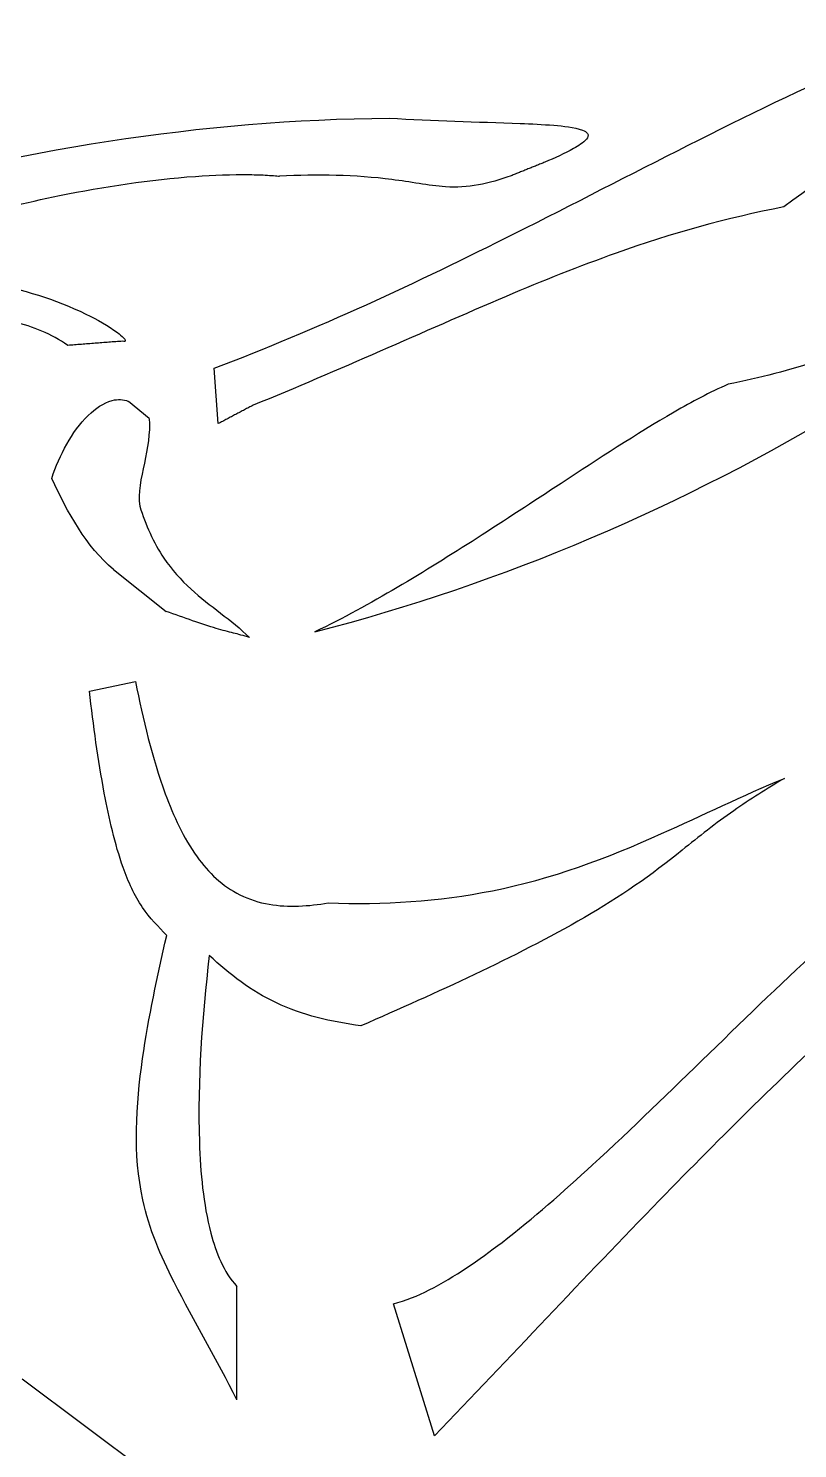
# Model space of a CAD drawing. Header units: millimetres. Extents: x -94 to 94, y -92 to 96.
# Drawn here: x -50.02 to -39.26, y 15.58 to 35.43 of the extents above; entities that cross this region are included whole.
import ezdxf

# ---------------------------------------------------------------- set-up
doc = ezdxf.new("R2010")
doc.units = ezdxf.units.MM
doc.layers.add('Fillet', color=7, linetype='CONTINUOUS')

msp = doc.modelspace()

# ---------------------------------------------------------------- linework, layer by layer
at = {"layer": 'Fillet'}
for p, q in [((-44.9708, 34.172), (-44.9708, 34.172, 4)), ((-44.9708, 34.172), (-44.9708, 34.172, 4)), ((-42.7957, 33.5569), (-42.7957, 33.5569, 4)), ((-42.7957, 33.5569), (-42.7957, 33.5569, 4)), ((-46.5064, 33.361), (-46.5064, 33.361, 4)), ((-46.5064, 33.361), (-46.5064, 33.361, 4)), ((-43.269, 33.367), (-43.269, 33.367, 4)), ((-43.269, 33.367), (-43.269, 33.367, 4)), ((-39.4527, 32.9327), (-39.4527, 32.9327, 4)), ((-39.4527, 32.9327), (-39.4527, 32.9327, 4)), ((-49.4687, 30.9958), (-49.4687, 30.9958, 4)), ((-49.4687, 30.9958), (-49.4687, 30.9958, 4)), ((-48.7016, 31.0551), (-48.7016, 31.0551, 4)), ((-48.7016, 31.0551), (-48.7016, 31.0551, 4)), ((-47.3635, 29.9027), (-47.4197, 30.6774)), ((-47.4197, 30.6774), (-47.4197, 30.6774, 4)), ((-47.3635, 29.9027), (-47.4197, 30.6774)), ((-47.3635, 29.9027, 4), (-47.4197, 30.6774, 4)), ((-47.4197, 30.6774), (-47.4197, 30.6774, 4)), ((-47.3635, 29.9027, 4), (-47.4197, 30.6774, 4)), ((-40.2338, 30.4536), (-40.2338, 30.4536, 4)), ((-40.2338, 30.4536), (-40.2338, 30.4536, 4)), ((-48.329, 29.9768), (-48.6162, 30.2141)), ((-48.329, 29.9768), (-48.6162, 30.2141)), ((-48.329, 29.9768, 4), (-48.6162, 30.2141, 4)), ((-48.6162, 30.2141), (-48.6162, 30.2141, 4)), ((-48.6162, 30.2141), (-48.6162, 30.2141, 4)), ((-48.329, 29.9768, 4), (-48.6162, 30.2141, 4)), ((-48.329, 29.9768), (-48.329, 29.9768, 4)), ((-48.329, 29.9768), (-48.329, 29.9768, 4)), ((-46.8751, 30.1609), (-46.8751, 30.1609, 4)), ((-46.8751, 30.1609), (-46.8751, 30.1609, 4)), ((-46.8738, 30.1596), (-46.8738, 30.1596, 4)), ((-46.8738, 30.1596), (-46.8738, 30.1596, 4)), ((-47.3635, 29.9027), (-47.3635, 29.9027, 4)), ((-47.3635, 29.9027), (-47.3635, 29.9027, 4)), ((-49.6907, 29.1382), (-49.6907, 29.1382, 4)), ((-49.6907, 29.1382), (-49.6907, 29.1382, 4)), ((-48.4587, 28.7491), (-48.4587, 28.7491, 4)), ((-48.4587, 28.7491), (-48.4587, 28.7491, 4)), ((-48.8261, 27.8628), (-48.0913, 27.2794)), ((-48.8261, 27.8628), (-48.0913, 27.2794)), ((-48.8261, 27.8628), (-48.8261, 27.8628, 4)), ((-48.8261, 27.8628, 4), (-48.0913, 27.2794, 4)), ((-48.8261, 27.8628), (-48.8261, 27.8628, 4)), ((-48.8261, 27.8628, 4), (-48.0913, 27.2794, 4)), ((-48.0913, 27.2794), (-48.0913, 27.2794, 4)), ((-48.0913, 27.2794), (-48.0913, 27.2794, 4)), ((-46.9242, 26.912), (-46.9242, 26.912, 4)), ((-46.9242, 26.912), (-46.9242, 26.912, 4)), ((-46.0118, 26.9924), (-46.0118, 26.9924, 4)), ((-46.0118, 26.9924), (-46.0118, 26.9924, 4)), ((-49.1635, 26.1653), (-48.5209, 26.2986)), ((-49.1635, 26.1653), (-48.5209, 26.2986)), ((-49.1635, 26.1653, 4), (-48.5209, 26.2986, 4)), ((-49.1635, 26.1653, 4), (-48.5209, 26.2986, 4)), ((-48.5209, 26.2986), (-48.5209, 26.2986, 4)), ((-48.5209, 26.2986), (-48.5209, 26.2986, 4)), ((-49.1635, 26.1653), (-49.1635, 26.1653, 4)), ((-49.1635, 26.1653), (-49.1635, 26.1653, 4)), ((-39.4458, 24.9452), (-39.4458, 24.9452, 4)), ((-39.4458, 24.9452), (-39.4458, 24.9452, 4)), ((-45.8265, 23.2057), (-45.8265, 23.2057, 4)), ((-45.8265, 23.2057), (-45.8265, 23.2057, 4)), ((-48.084, 22.7485), (-48.084, 22.7485, 4)), ((-48.084, 22.7485), (-48.084, 22.7485, 4)), ((-47.4905, 22.4704), (-47.4905, 22.4704, 4)), ((-47.4905, 22.4704), (-47.4905, 22.4704, 4)), ((-45.3679, 21.487), (-45.3679, 21.487, 4)), ((-45.3679, 21.487), (-45.3679, 21.487, 4)), ((-47.1014, 16.2586), (-47.1014, 17.8451)), ((-47.1014, 16.2586), (-47.1014, 17.8451)), ((-47.1014, 16.2586, 4), (-47.1014, 17.8451, 4)), ((-47.1014, 17.8451), (-47.1014, 17.8451, 4)), ((-47.1014, 17.8451), (-47.1014, 17.8451, 4)), ((-47.1014, 16.2586, 4), (-47.1014, 17.8451, 4)), ((-44.3414, 15.7579), (-44.9148, 17.5999)), ((-44.9148, 17.5999), (-44.9148, 17.5999, 4)), ((-44.3414, 15.7579), (-44.9148, 17.5999)), ((-44.3414, 15.7579, 4), (-44.9148, 17.5999, 4)), ((-44.9148, 17.5999), (-44.9148, 17.5999, 4)), ((-44.3414, 15.7579, 4), (-44.9148, 17.5999, 4)), ((-50.1028, 16.5508), (-48.363, 15.2472)), ((-50.1028, 16.5508), (-48.363, 15.2472)), ((-50.1028, 16.5508, 4), (-48.363, 15.2472, 4)), ((-50.1028, 16.5508, 4), (-48.363, 15.2472, 4)), ((-47.1014, 16.2586), (-47.1014, 16.2586, 4)), ((-47.1014, 16.2586), (-47.1014, 16.2586, 4)), ((-44.3414, 15.7579), (-44.3414, 15.7579, 4)), ((-44.3414, 15.7579), (-44.3414, 15.7579, 4))]:
    msp.add_line(p, q, dxfattribs=at)
for points, knots in [([(-30.1866, 36.9518), (-31.9453, 36.8231), (-33.6655, 36.3248), (-35.2489, 35.5594), (-36.7434, 34.8434), (-38.121, 33.9117), (-39.4527, 32.9327)], [0, 0, 0, 0, 0.515277, 0.515277, 0.515277, 1, 1, 1, 1]), ([(-30.1866, 36.9518), (-31.9453, 36.8231), (-33.6655, 36.3248), (-35.2489, 35.5594), (-36.7434, 34.8434), (-38.121, 33.9117), (-39.4527, 32.9327)], [0, 0, 0, 0, 0.515277, 0.515277, 0.515277, 1, 1, 1, 1]), ([(-30.1866, 36.9518, 4), (-31.9453, 36.8231, 4), (-33.6655, 36.3248, 4), (-35.2489, 35.5594, 4), (-36.7434, 34.8434, 4), (-38.121, 33.9117, 4), (-39.4527, 32.9327, 4)], [0, 0, 0, 0, 0.515277, 0.515277, 0.515277, 1, 1, 1, 1]), ([(-30.1866, 36.9518, 4), (-31.9453, 36.8231, 4), (-33.6655, 36.3248, 4), (-35.2489, 35.5594, 4), (-36.7434, 34.8434, 4), (-38.121, 33.9117, 4), (-39.4527, 32.9327, 4)], [0, 0, 0, 0, 0.515277, 0.515277, 0.515277, 1, 1, 1, 1]), ([(-47.4197, 30.6774), (-45.9805, 31.2213), (-44.5859, 31.8733), (-43.2133, 32.5634), (-41.5954, 33.3754), (-39.9987, 34.231), (-38.3419, 34.9638)], [0, 0, 0, 0, 0.459101, 0.459101, 0.459101, 1, 1, 1, 1]), ([(-47.4197, 30.6774), (-45.9805, 31.2213), (-44.5859, 31.8733), (-43.2133, 32.5634), (-41.5954, 33.3754), (-39.9987, 34.231), (-38.3419, 34.9638)], [0, 0, 0, 0, 0.459101, 0.459101, 0.459101, 1, 1, 1, 1]), ([(-47.4197, 30.6774, 4), (-45.9805, 31.2213, 4), (-44.5859, 31.8733, 4), (-43.2133, 32.5634, 4), (-41.5954, 33.3754, 4), (-39.9987, 34.231, 4), (-38.3419, 34.9638, 4)], [0, 0, 0, 0, 0.459101, 0.459101, 0.459101, 1, 1, 1, 1]), ([(-47.4197, 30.6774, 4), (-45.9805, 31.2213, 4), (-44.5859, 31.8733, 4), (-43.2133, 32.5634, 4), (-41.5954, 33.3754, 4), (-39.9987, 34.231, 4), (-38.3419, 34.9638, 4)], [0, 0, 0, 0, 0.459101, 0.459101, 0.459101, 1, 1, 1, 1]), ([(-44.9708, 34.172), (-44.3592, 34.135), (-43.7464, 34.1216), (-43.1412, 34.0992), (-42.9832, 34.0935), (-42.8268, 34.0848), (-42.672, 34.073), (-42.5329, 34.0601), (-42.3893, 34.0485), (-42.2709, 34.0061), (-42.2385, 33.9947), (-42.2145, 33.9782), (-42.1991, 33.9564), (-42.1844, 33.9327), (-42.1947, 33.9029), (-42.216, 33.8778), (-42.2593, 33.827), (-42.3272, 33.7862), (-42.3938, 33.7479), (-42.5223, 33.6785), (-42.6562, 33.6148), (-42.7957, 33.5569)], [0, 0, 0, 0, 0.497953, 0.497953, 0.497953, 0.627822, 0.627822, 0.627822, 0.746057, 0.746057, 0.746057, 0.777469, 0.777469, 0.777469, 0.810716, 0.810716, 0.810716, 0.876807, 0.876807, 0.876807, 1, 1, 1, 1]), ([(-44.9708, 34.172), (-44.3592, 34.135), (-43.7464, 34.1216), (-43.1412, 34.0992), (-42.9832, 34.0935), (-42.8268, 34.0848), (-42.672, 34.073), (-42.5329, 34.0601), (-42.3893, 34.0485), (-42.2709, 34.0061), (-42.2385, 33.9947), (-42.2145, 33.9782), (-42.1991, 33.9564), (-42.1844, 33.9327), (-42.1947, 33.9029), (-42.216, 33.8778), (-42.2593, 33.827), (-42.3272, 33.7862), (-42.3938, 33.7479), (-42.5223, 33.6785), (-42.6562, 33.6148), (-42.7957, 33.5569)], [0, 0, 0, 0, 0.497953, 0.497953, 0.497953, 0.627822, 0.627822, 0.627822, 0.746057, 0.746057, 0.746057, 0.777469, 0.777469, 0.777469, 0.810716, 0.810716, 0.810716, 0.876807, 0.876807, 0.876807, 1, 1, 1, 1]), ([(-44.9708, 34.172, 4), (-44.3592, 34.135, 4), (-43.7464, 34.1216, 4), (-43.1412, 34.0992, 4), (-42.9832, 34.0935, 4), (-42.8268, 34.0848, 4), (-42.672, 34.073, 4), (-42.5329, 34.0601, 4), (-42.3893, 34.0485, 4), (-42.2709, 34.0061, 4), (-42.2385, 33.9947, 4), (-42.2145, 33.9782, 4), (-42.1991, 33.9564, 4), (-42.1844, 33.9327, 4), (-42.1947, 33.9029, 4), (-42.216, 33.8778, 4), (-42.2593, 33.827, 4), (-42.3272, 33.7862, 4), (-42.3938, 33.7479, 4), (-42.5223, 33.6785, 4), (-42.6562, 33.6148, 4), (-42.7957, 33.5569, 4)], [0, 0, 0, 0, 0.497953, 0.497953, 0.497953, 0.627822, 0.627822, 0.627822, 0.746057, 0.746057, 0.746057, 0.777469, 0.777469, 0.777469, 0.810716, 0.810716, 0.810716, 0.876807, 0.876807, 0.876807, 1, 1, 1, 1]), ([(-44.9708, 34.172, 4), (-44.3592, 34.135, 4), (-43.7464, 34.1216, 4), (-43.1412, 34.0992, 4), (-42.9832, 34.0935, 4), (-42.8268, 34.0848, 4), (-42.672, 34.073, 4), (-42.5329, 34.0601, 4), (-42.3893, 34.0485, 4), (-42.2709, 34.0061, 4), (-42.2385, 33.9947, 4), (-42.2145, 33.9782, 4), (-42.1991, 33.9564, 4), (-42.1844, 33.9327, 4), (-42.1947, 33.9029, 4), (-42.216, 33.8778, 4), (-42.2593, 33.827, 4), (-42.3272, 33.7862, 4), (-42.3938, 33.7479, 4), (-42.5223, 33.6785, 4), (-42.6562, 33.6148, 4), (-42.7957, 33.5569, 4)], [0, 0, 0, 0, 0.497953, 0.497953, 0.497953, 0.627822, 0.627822, 0.627822, 0.746057, 0.746057, 0.746057, 0.777469, 0.777469, 0.777469, 0.810716, 0.810716, 0.810716, 0.876807, 0.876807, 0.876807, 1, 1, 1, 1]), ([(-46.0118, 26.9924), (-43.3757, 27.6727), (-40.8473, 28.7543), (-38.521, 30.1656), (-36.8701, 31.1644), (-35.3184, 32.323), (-33.8657, 33.5921)], [0, 0, 0, 0, 0.585144, 0.585144, 0.585144, 1, 1, 1, 1]), ([(-46.0118, 26.9924), (-43.3757, 27.6727), (-40.8473, 28.7543), (-38.521, 30.1656), (-36.8701, 31.1644), (-35.3184, 32.323), (-33.8657, 33.5921)], [0, 0, 0, 0, 0.585144, 0.585144, 0.585144, 1, 1, 1, 1]), ([(-46.0118, 26.9924, 4), (-43.3757, 27.6727, 4), (-40.8473, 28.7543, 4), (-38.521, 30.1656, 4), (-36.8701, 31.1644, 4), (-35.3184, 32.323, 4), (-33.8657, 33.5921, 4)], [0, 0, 0, 0, 0.585144, 0.585144, 0.585144, 1, 1, 1, 1]), ([(-46.0118, 26.9924, 4), (-43.3757, 27.6727, 4), (-40.8473, 28.7543, 4), (-38.521, 30.1656, 4), (-36.8701, 31.1644, 4), (-35.3184, 32.323, 4), (-33.8657, 33.5921, 4)], [0, 0, 0, 0, 0.585144, 0.585144, 0.585144, 1, 1, 1, 1]), ([(-33.8657, 33.5921), (-35.1125, 32.7721), (-36.343, 31.9123), (-37.7021, 31.2843), (-38.5088, 30.9096), (-39.3582, 30.6219), (-40.2338, 30.4536)], [0, 0, 0, 0, 0.626783, 0.626783, 0.626783, 1, 1, 1, 1]), ([(-33.8657, 33.5921), (-35.1125, 32.7721), (-36.343, 31.9123), (-37.7021, 31.2843), (-38.5088, 30.9096), (-39.3582, 30.6219), (-40.2338, 30.4536)], [0, 0, 0, 0, 0.626783, 0.626783, 0.626783, 1, 1, 1, 1]), ([(-33.8657, 33.5921, 4), (-35.1125, 32.7721, 4), (-36.343, 31.9123, 4), (-37.7021, 31.2843, 4), (-38.5088, 30.9096, 4), (-39.3582, 30.6219, 4), (-40.2338, 30.4536, 4)], [0, 0, 0, 0, 0.626783, 0.626783, 0.626783, 1, 1, 1, 1]), ([(-33.8657, 33.5921, 4), (-35.1125, 32.7721, 4), (-36.343, 31.9123, 4), (-37.7021, 31.2843, 4), (-38.5088, 30.9096, 4), (-39.3582, 30.6219, 4), (-40.2338, 30.4536, 4)], [0, 0, 0, 0, 0.626783, 0.626783, 0.626783, 1, 1, 1, 1]), ([(-52.3546, 32.3231), (-51.4465, 32.6343), (-50.5218, 32.8978), (-49.584, 33.0894), (-48.9541, 33.2175), (-48.3174, 33.314), (-47.6823, 33.3592), (-47.4276, 33.3777), (-47.1759, 33.3858), (-46.9272, 33.3834), (-46.8408, 33.3823), (-46.7569, 33.3795), (-46.6755, 33.3749), (-46.6359, 33.3727), (-46.599, 33.37), (-46.5648, 33.367), (-46.5333, 33.3643), (-46.5033, 33.3606), (-46.5064, 33.361)], [0, 0, 0, 0, 0.470905, 0.470905, 0.470905, 0.787393, 0.787393, 0.787393, 0.914037, 0.914037, 0.914037, 0.958086, 0.958086, 0.958086, 0.979451, 0.979451, 0.979451, 1, 1, 1, 1]), ([(-52.3546, 32.3231), (-51.4465, 32.6343), (-50.5218, 32.8978), (-49.584, 33.0894), (-48.9541, 33.2175), (-48.3174, 33.314), (-47.6823, 33.3592), (-47.4276, 33.3777), (-47.1759, 33.3858), (-46.9272, 33.3834), (-46.8408, 33.3823), (-46.7569, 33.3795), (-46.6755, 33.3749), (-46.6359, 33.3727), (-46.599, 33.37), (-46.5648, 33.367), (-46.5333, 33.3643), (-46.5033, 33.3606), (-46.5064, 33.361)], [0, 0, 0, 0, 0.470905, 0.470905, 0.470905, 0.787393, 0.787393, 0.787393, 0.914037, 0.914037, 0.914037, 0.958086, 0.958086, 0.958086, 0.979451, 0.979451, 0.979451, 1, 1, 1, 1]), ([(-52.3546, 32.3231, 4), (-51.4465, 32.6343, 4), (-50.5218, 32.8978, 4), (-49.584, 33.0894, 4), (-48.9541, 33.2175, 4), (-48.3174, 33.314, 4), (-47.6823, 33.3592, 4), (-47.4276, 33.3777, 4), (-47.1759, 33.3858, 4), (-46.9272, 33.3834, 4), (-46.8408, 33.3823, 4), (-46.7569, 33.3795, 4), (-46.6755, 33.3749, 4), (-46.6359, 33.3727, 4), (-46.599, 33.37, 4), (-46.5648, 33.367, 4), (-46.5333, 33.3643, 4), (-46.5033, 33.3606, 4), (-46.5064, 33.361, 4)], [0, 0, 0, 0, 0.470905, 0.470905, 0.470905, 0.787393, 0.787393, 0.787393, 0.914037, 0.914037, 0.914037, 0.958086, 0.958086, 0.958086, 0.979451, 0.979451, 0.979451, 1, 1, 1, 1]), ([(-52.3546, 32.3231, 4), (-51.4465, 32.6343, 4), (-50.5218, 32.8978, 4), (-49.584, 33.0894, 4), (-48.9541, 33.2175, 4), (-48.3174, 33.314, 4), (-47.6823, 33.3592, 4), (-47.4276, 33.3777, 4), (-47.1759, 33.3858, 4), (-46.9272, 33.3834, 4), (-46.8408, 33.3823, 4), (-46.7569, 33.3795, 4), (-46.6755, 33.3749, 4), (-46.6359, 33.3727, 4), (-46.599, 33.37, 4), (-46.5648, 33.367, 4), (-46.5333, 33.3643, 4), (-46.5033, 33.3606, 4), (-46.5064, 33.361, 4)], [0, 0, 0, 0, 0.470905, 0.470905, 0.470905, 0.787393, 0.787393, 0.787393, 0.914037, 0.914037, 0.914037, 0.958086, 0.958086, 0.958086, 0.979451, 0.979451, 0.979451, 1, 1, 1, 1]), ([(-43.269, 33.367), (-43.5714, 33.2573), (-43.881, 33.1887), (-44.184, 33.2132), (-44.4307, 33.2307), (-44.6781, 33.2829), (-44.9359, 33.3141), (-45.4449, 33.3806), (-45.9769, 33.3868), (-46.5064, 33.361)], [0, 0, 0, 0, 0.291978, 0.291978, 0.291978, 0.529923, 0.529923, 0.529923, 1, 1, 1, 1]), ([(-43.269, 33.367), (-43.5714, 33.2573), (-43.881, 33.1887), (-44.184, 33.2132), (-44.4307, 33.2307), (-44.6781, 33.2829), (-44.9359, 33.3141), (-45.4449, 33.3806), (-45.9769, 33.3868), (-46.5064, 33.361)], [0, 0, 0, 0, 0.291978, 0.291978, 0.291978, 0.529923, 0.529923, 0.529923, 1, 1, 1, 1]), ([(-43.269, 33.367, 4), (-43.5714, 33.2573, 4), (-43.881, 33.1887, 4), (-44.184, 33.2132, 4), (-44.4307, 33.2307, 4), (-44.6781, 33.2829, 4), (-44.9359, 33.3141, 4), (-45.4449, 33.3806, 4), (-45.9769, 33.3868, 4), (-46.5064, 33.361, 4)], [0, 0, 0, 0, 0.291978, 0.291978, 0.291978, 0.529923, 0.529923, 0.529923, 1, 1, 1, 1]), ([(-43.269, 33.367, 4), (-43.5714, 33.2573, 4), (-43.881, 33.1887, 4), (-44.184, 33.2132, 4), (-44.4307, 33.2307, 4), (-44.6781, 33.2829, 4), (-44.9359, 33.3141, 4), (-45.4449, 33.3806, 4), (-45.9769, 33.3868, 4), (-46.5064, 33.361, 4)], [0, 0, 0, 0, 0.291978, 0.291978, 0.291978, 0.529923, 0.529923, 0.529923, 1, 1, 1, 1]), ([(-39.4527, 32.9327), (-40.2514, 32.7767), (-41.0332, 32.5616), (-41.7981, 32.2872), (-42.3169, 32.1006), (-42.8301, 31.8985), (-43.3375, 31.681), (-44.5154, 31.1788), (-45.6836, 30.6463), (-46.8738, 30.1596)], [0, 0, 0, 0, 0.307053, 0.307053, 0.307053, 0.515767, 0.515767, 0.515767, 1, 1, 1, 1]), ([(-39.4527, 32.9327), (-40.2514, 32.7767), (-41.0332, 32.5616), (-41.7981, 32.2872), (-42.3169, 32.1006), (-42.8301, 31.8985), (-43.3375, 31.681), (-44.5154, 31.1788), (-45.6836, 30.6463), (-46.8738, 30.1596)], [0, 0, 0, 0, 0.307053, 0.307053, 0.307053, 0.515767, 0.515767, 0.515767, 1, 1, 1, 1]), ([(-39.4527, 32.9327, 4), (-40.2514, 32.7767, 4), (-41.0332, 32.5616, 4), (-41.7981, 32.2872, 4), (-42.3169, 32.1006, 4), (-42.8301, 31.8985, 4), (-43.3375, 31.681, 4), (-44.5154, 31.1788, 4), (-45.6836, 30.6463, 4), (-46.8738, 30.1596, 4)], [0, 0, 0, 0, 0.307053, 0.307053, 0.307053, 0.515767, 0.515767, 0.515767, 1, 1, 1, 1]), ([(-39.4527, 32.9327, 4), (-40.2514, 32.7767, 4), (-41.0332, 32.5616, 4), (-41.7981, 32.2872, 4), (-42.3169, 32.1006, 4), (-42.8301, 31.8985, 4), (-43.3375, 31.681, 4), (-44.5154, 31.1788, 4), (-45.6836, 30.6463, 4), (-46.8738, 30.1596, 4)], [0, 0, 0, 0, 0.307053, 0.307053, 0.307053, 0.515767, 0.515767, 0.515767, 1, 1, 1, 1]), ([(-52.6298, 31.9217), (-51.9473, 32.0094), (-51.2518, 31.997), (-50.5788, 31.8719), (-50.1053, 31.7834), (-49.6403, 31.6409), (-49.2143, 31.4352), (-49.0573, 31.3585), (-48.9026, 31.2728), (-48.7724, 31.1755), (-48.7412, 31.1523), (-48.714, 31.1289), (-48.6908, 31.1053), (-48.6746, 31.0889), (-48.6653, 31.0749), (-48.6631, 31.0631), (-48.6643, 31.0512), (-48.6771, 31.0486), (-48.7016, 31.0551)], [0, 0, 0, 0, 0.472107, 0.472107, 0.472107, 0.805014, 0.805014, 0.805014, 0.928814, 0.928814, 0.928814, 0.958188, 0.958188, 0.958188, 0.977885, 0.977885, 0.977885, 1, 1, 1, 1]), ([(-52.6298, 31.9217), (-51.9473, 32.0094), (-51.2518, 31.997), (-50.5788, 31.8719), (-50.1053, 31.7834), (-49.6403, 31.6409), (-49.2143, 31.4352), (-49.0573, 31.3585), (-48.9026, 31.2728), (-48.7724, 31.1755), (-48.7412, 31.1523), (-48.714, 31.1289), (-48.6908, 31.1053), (-48.6746, 31.0889), (-48.6653, 31.0749), (-48.6631, 31.0631), (-48.6643, 31.0512), (-48.6771, 31.0486), (-48.7016, 31.0551)], [0, 0, 0, 0, 0.472107, 0.472107, 0.472107, 0.805014, 0.805014, 0.805014, 0.928814, 0.928814, 0.928814, 0.958188, 0.958188, 0.958188, 0.977885, 0.977885, 0.977885, 1, 1, 1, 1]), ([(-52.6298, 31.9217, 4), (-51.9473, 32.0094, 4), (-51.2518, 31.997, 4), (-50.5788, 31.8719, 4), (-50.1053, 31.7834, 4), (-49.6403, 31.6409, 4), (-49.2143, 31.4352, 4), (-49.0573, 31.3585, 4), (-48.9026, 31.2728, 4), (-48.7724, 31.1755, 4), (-48.7412, 31.1523, 4), (-48.714, 31.1289, 4), (-48.6908, 31.1053, 4), (-48.6746, 31.0889, 4), (-48.6653, 31.0749, 4), (-48.6631, 31.0631, 4), (-48.6643, 31.0512, 4), (-48.6771, 31.0486, 4), (-48.7016, 31.0551, 4)], [0, 0, 0, 0, 0.472107, 0.472107, 0.472107, 0.805014, 0.805014, 0.805014, 0.928814, 0.928814, 0.928814, 0.958188, 0.958188, 0.958188, 0.977885, 0.977885, 0.977885, 1, 1, 1, 1]), ([(-52.6298, 31.9217, 4), (-51.9473, 32.0094, 4), (-51.2518, 31.997, 4), (-50.5788, 31.8719, 4), (-50.1053, 31.7834, 4), (-49.6403, 31.6409, 4), (-49.2143, 31.4352, 4), (-49.0573, 31.3585, 4), (-48.9026, 31.2728, 4), (-48.7724, 31.1755, 4), (-48.7412, 31.1523, 4), (-48.714, 31.1289, 4), (-48.6908, 31.1053, 4), (-48.6746, 31.0889, 4), (-48.6653, 31.0749, 4), (-48.6631, 31.0631, 4), (-48.6643, 31.0512, 4), (-48.6771, 31.0486, 4), (-48.7016, 31.0551, 4)], [0, 0, 0, 0, 0.472107, 0.472107, 0.472107, 0.805014, 0.805014, 0.805014, 0.928814, 0.928814, 0.928814, 0.958188, 0.958188, 0.958188, 0.977885, 0.977885, 0.977885, 1, 1, 1, 1]), ([(-49.4687, 30.9958), (-49.6919, 31.1573), (-49.954, 31.2588), (-50.2217, 31.3253), (-50.7391, 31.4506), (-51.2792, 31.4599), (-51.8118, 31.4346), (-52.6319, 31.3908), (-53.446, 31.2549), (-54.2522, 31.0921), (-55.0355, 30.9324), (-55.8126, 30.7417), (-56.5866, 30.541)], [0, 0, 0, 0, 0.114539, 0.114539, 0.114539, 0.334554, 0.334554, 0.334554, 0.672149, 0.672149, 0.672149, 1, 1, 1, 1]), ([(-49.4687, 30.9958), (-49.6919, 31.1573), (-49.954, 31.2588), (-50.2217, 31.3253), (-50.7391, 31.4506), (-51.2792, 31.4599), (-51.8118, 31.4346), (-52.6319, 31.3908), (-53.446, 31.2549), (-54.2522, 31.0921), (-55.0355, 30.9324), (-55.8126, 30.7417), (-56.5866, 30.541)], [0, 0, 0, 0, 0.114539, 0.114539, 0.114539, 0.334554, 0.334554, 0.334554, 0.672149, 0.672149, 0.672149, 1, 1, 1, 1]), ([(-49.4687, 30.9958, 4), (-49.6919, 31.1573, 4), (-49.954, 31.2588, 4), (-50.2217, 31.3253, 4), (-50.7391, 31.4506, 4), (-51.2792, 31.4599, 4), (-51.8118, 31.4346, 4), (-52.6319, 31.3908, 4), (-53.446, 31.2549, 4), (-54.2522, 31.0921, 4), (-55.0355, 30.9324, 4), (-55.8126, 30.7417, 4), (-56.5866, 30.541, 4)], [0, 0, 0, 0, 0.114539, 0.114539, 0.114539, 0.334554, 0.334554, 0.334554, 0.672149, 0.672149, 0.672149, 1, 1, 1, 1]), ([(-49.4687, 30.9958, 4), (-49.6919, 31.1573, 4), (-49.954, 31.2588, 4), (-50.2217, 31.3253, 4), (-50.7391, 31.4506, 4), (-51.2792, 31.4599, 4), (-51.8118, 31.4346, 4), (-52.6319, 31.3908, 4), (-53.446, 31.2549, 4), (-54.2522, 31.0921, 4), (-55.0355, 30.9324, 4), (-55.8126, 30.7417, 4), (-56.5866, 30.541, 4)], [0, 0, 0, 0, 0.114539, 0.114539, 0.114539, 0.334554, 0.334554, 0.334554, 0.672149, 0.672149, 0.672149, 1, 1, 1, 1]), ([(-40.2338, 30.4536), (-40.4914, 30.3382), (-40.7429, 30.2082), (-40.9885, 30.0636), (-41.5256, 29.7523), (-42.0469, 29.4097), (-42.5689, 29.0685), (-42.9595, 28.811), (-43.3516, 28.5555), (-43.7452, 28.302), (-44.4811, 27.8321), (-45.2268, 27.3728), (-46.0118, 26.9924)], [0, 0, 0, 0, 0.127052, 0.127052, 0.127052, 0.404245, 0.404245, 0.404245, 0.612087, 0.612087, 0.612087, 1, 1, 1, 1]), ([(-40.2338, 30.4536), (-40.4914, 30.3382), (-40.7429, 30.2082), (-40.9885, 30.0636), (-41.5256, 29.7523), (-42.0469, 29.4097), (-42.5689, 29.0685), (-42.9595, 28.811), (-43.3516, 28.5555), (-43.7452, 28.302), (-44.4811, 27.8321), (-45.2268, 27.3728), (-46.0118, 26.9924)], [0, 0, 0, 0, 0.127052, 0.127052, 0.127052, 0.404245, 0.404245, 0.404245, 0.612087, 0.612087, 0.612087, 1, 1, 1, 1]), ([(-40.2338, 30.4536, 4), (-40.4914, 30.3382, 4), (-40.7429, 30.2082, 4), (-40.9885, 30.0636, 4), (-41.5256, 29.7523, 4), (-42.0469, 29.4097, 4), (-42.5689, 29.0685, 4), (-42.9595, 28.811, 4), (-43.3516, 28.5555, 4), (-43.7452, 28.302, 4), (-44.4811, 27.8321, 4), (-45.2268, 27.3728, 4), (-46.0118, 26.9924, 4)], [0, 0, 0, 0, 0.127052, 0.127052, 0.127052, 0.404245, 0.404245, 0.404245, 0.612087, 0.612087, 0.612087, 1, 1, 1, 1]), ([(-40.2338, 30.4536, 4), (-40.4914, 30.3382, 4), (-40.7429, 30.2082, 4), (-40.9885, 30.0636, 4), (-41.5256, 29.7523, 4), (-42.0469, 29.4097, 4), (-42.5689, 29.0685, 4), (-42.9595, 28.811, 4), (-43.3516, 28.5555, 4), (-43.7452, 28.302, 4), (-44.4811, 27.8321, 4), (-45.2268, 27.3728, 4), (-46.0118, 26.9924, 4)], [0, 0, 0, 0, 0.127052, 0.127052, 0.127052, 0.404245, 0.404245, 0.404245, 0.612087, 0.612087, 0.612087, 1, 1, 1, 1]), ([(-49.6907, 29.1382), (-49.5817, 29.4696), (-49.4142, 29.7866), (-49.1803, 30.0182), (-49.0811, 30.1146), (-48.9677, 30.1947), (-48.8457, 30.2266), (-48.7665, 30.2479), (-48.69, 30.2438), (-48.6162, 30.2141)], [0, 0, 0, 0, 0.589828, 0.589828, 0.589828, 0.840373, 0.840373, 0.840373, 1, 1, 1, 1]), ([(-49.6907, 29.1382), (-49.5817, 29.4696), (-49.4142, 29.7866), (-49.1803, 30.0182), (-49.0811, 30.1146), (-48.9677, 30.1947), (-48.8457, 30.2266), (-48.7665, 30.2479), (-48.69, 30.2438), (-48.6162, 30.2141)], [0, 0, 0, 0, 0.589828, 0.589828, 0.589828, 0.840373, 0.840373, 0.840373, 1, 1, 1, 1]), ([(-49.6907, 29.1382, 4), (-49.5817, 29.4696, 4), (-49.4142, 29.7866, 4), (-49.1803, 30.0182, 4), (-49.0811, 30.1146, 4), (-48.9677, 30.1947, 4), (-48.8457, 30.2266, 4), (-48.7665, 30.2479, 4), (-48.69, 30.2438, 4), (-48.6162, 30.2141, 4)], [0, 0, 0, 0, 0.589828, 0.589828, 0.589828, 0.840373, 0.840373, 0.840373, 1, 1, 1, 1]), ([(-49.6907, 29.1382, 4), (-49.5817, 29.4696, 4), (-49.4142, 29.7866, 4), (-49.1803, 30.0182, 4), (-49.0811, 30.1146, 4), (-48.9677, 30.1947, 4), (-48.8457, 30.2266, 4), (-48.7665, 30.2479, 4), (-48.69, 30.2438, 4), (-48.6162, 30.2141, 4)], [0, 0, 0, 0, 0.589828, 0.589828, 0.589828, 0.840373, 0.840373, 0.840373, 1, 1, 1, 1]), ([(-48.329, 29.9768), (-48.3126, 29.7676), (-48.3542, 29.556), (-48.3968, 29.3517), (-48.4388, 29.1425), (-48.4949, 28.9317), (-48.4587, 28.7491)], [0, 0, 0, 0, 0.492597, 0.492597, 0.492597, 1, 1, 1, 1]), ([(-48.329, 29.9768), (-48.3126, 29.7676), (-48.3542, 29.556), (-48.3968, 29.3517), (-48.4388, 29.1425), (-48.4949, 28.9317), (-48.4587, 28.7491)], [0, 0, 0, 0, 0.492597, 0.492597, 0.492597, 1, 1, 1, 1]), ([(-48.329, 29.9768, 4), (-48.3126, 29.7676, 4), (-48.3542, 29.556, 4), (-48.3968, 29.3517, 4), (-48.4388, 29.1425, 4), (-48.4949, 28.9317, 4), (-48.4587, 28.7491, 4)], [0, 0, 0, 0, 0.492597, 0.492597, 0.492597, 1, 1, 1, 1]), ([(-48.329, 29.9768, 4), (-48.3126, 29.7676, 4), (-48.3542, 29.556, 4), (-48.3968, 29.3517, 4), (-48.4388, 29.1425, 4), (-48.4949, 28.9317, 4), (-48.4587, 28.7491, 4)], [0, 0, 0, 0, 0.492597, 0.492597, 0.492597, 1, 1, 1, 1]), ([(-48.4587, 28.7491), (-48.3806, 28.4894), (-48.2714, 28.2414), (-48.1234, 28.0237), (-48.0129, 27.8627), (-47.8862, 27.7184), (-47.7434, 27.5907), (-47.4802, 27.351), (-47.1797, 27.1618), (-46.9242, 26.912)], [0, 0, 0, 0, 0.320565, 0.320565, 0.320565, 0.557696, 0.557696, 0.557696, 1, 1, 1, 1]), ([(-48.4587, 28.7491), (-48.3806, 28.4894), (-48.2714, 28.2414), (-48.1234, 28.0237), (-48.0129, 27.8627), (-47.8862, 27.7184), (-47.7434, 27.5907), (-47.4802, 27.351), (-47.1797, 27.1618), (-46.9242, 26.912)], [0, 0, 0, 0, 0.320565, 0.320565, 0.320565, 0.557696, 0.557696, 0.557696, 1, 1, 1, 1]), ([(-48.4587, 28.7491, 4), (-48.3806, 28.4894, 4), (-48.2714, 28.2414, 4), (-48.1234, 28.0237, 4), (-48.0129, 27.8627, 4), (-47.8862, 27.7184, 4), (-47.7434, 27.5907, 4), (-47.4802, 27.351, 4), (-47.1797, 27.1618, 4), (-46.9242, 26.912, 4)], [0, 0, 0, 0, 0.320565, 0.320565, 0.320565, 0.557696, 0.557696, 0.557696, 1, 1, 1, 1]), ([(-48.4587, 28.7491, 4), (-48.3806, 28.4894, 4), (-48.2714, 28.2414, 4), (-48.1234, 28.0237, 4), (-48.0129, 27.8627, 4), (-47.8862, 27.7184, 4), (-47.7434, 27.5907, 4), (-47.4802, 27.351, 4), (-47.1797, 27.1618, 4), (-46.9242, 26.912, 4)], [0, 0, 0, 0, 0.320565, 0.320565, 0.320565, 0.557696, 0.557696, 0.557696, 1, 1, 1, 1]), ([(-46.9242, 26.912), (-47.0108, 26.9388), (-47.0865, 26.9602), (-47.1514, 26.9762), (-47.2262, 26.995), (-47.2989, 27.0127), (-47.3932, 27.0409), (-47.5894, 27.0996), (-47.8419, 27.1891), (-48.0913, 27.2794)], [0, 0, 0, 0, 0.221417, 0.221417, 0.221417, 0.473996, 0.473996, 0.473996, 1, 1, 1, 1]), ([(-46.9242, 26.912), (-47.0108, 26.9388), (-47.0865, 26.9602), (-47.1514, 26.9762), (-47.2262, 26.995), (-47.2989, 27.0127), (-47.3932, 27.0409), (-47.5894, 27.0996), (-47.8419, 27.1891), (-48.0913, 27.2794)], [0, 0, 0, 0, 0.221417, 0.221417, 0.221417, 0.473996, 0.473996, 0.473996, 1, 1, 1, 1]), ([(-46.9242, 26.912, 4), (-47.0108, 26.9388, 4), (-47.0865, 26.9602, 4), (-47.1514, 26.9762, 4), (-47.2262, 26.995, 4), (-47.2989, 27.0127, 4), (-47.3932, 27.0409, 4), (-47.5894, 27.0996, 4), (-47.8419, 27.1891, 4), (-48.0913, 27.2794, 4)], [0, 0, 0, 0, 0.221417, 0.221417, 0.221417, 0.473996, 0.473996, 0.473996, 1, 1, 1, 1]), ([(-46.9242, 26.912, 4), (-47.0108, 26.9388, 4), (-47.0865, 26.9602, 4), (-47.1514, 26.9762, 4), (-47.2262, 26.995, 4), (-47.2989, 27.0127, 4), (-47.3932, 27.0409, 4), (-47.5894, 27.0996, 4), (-47.8419, 27.1891, 4), (-48.0913, 27.2794, 4)], [0, 0, 0, 0, 0.221417, 0.221417, 0.221417, 0.473996, 0.473996, 0.473996, 1, 1, 1, 1]), ([(-48.5209, 26.2986), (-48.4138, 25.7661), (-48.2889, 25.2362), (-48.1038, 24.7292), (-47.9889, 24.4188), (-47.8506, 24.1152), (-47.6593, 23.8489), (-47.5015, 23.629), (-47.3014, 23.4377), (-47.0604, 23.3185), (-46.9304, 23.2543), (-46.7938, 23.21), (-46.6504, 23.1856), (-46.3795, 23.1387), (-46.0996, 23.1579), (-45.8265, 23.2057)], [0, 0, 0, 0, 0.342773, 0.342773, 0.342773, 0.553557, 0.553557, 0.553557, 0.728116, 0.728116, 0.728116, 0.821908, 0.821908, 0.821908, 1, 1, 1, 1]), ([(-48.5209, 26.2986), (-48.4138, 25.7661), (-48.2889, 25.2362), (-48.1038, 24.7292), (-47.9889, 24.4188), (-47.8506, 24.1152), (-47.6593, 23.8489), (-47.5015, 23.629), (-47.3014, 23.4377), (-47.0604, 23.3185), (-46.9304, 23.2543), (-46.7938, 23.21), (-46.6504, 23.1856), (-46.3795, 23.1387), (-46.0996, 23.1579), (-45.8265, 23.2057)], [0, 0, 0, 0, 0.342773, 0.342773, 0.342773, 0.553557, 0.553557, 0.553557, 0.728116, 0.728116, 0.728116, 0.821908, 0.821908, 0.821908, 1, 1, 1, 1]), ([(-48.5209, 26.2986, 4), (-48.4138, 25.7661, 4), (-48.2889, 25.2362, 4), (-48.1038, 24.7292, 4), (-47.9889, 24.4188, 4), (-47.8506, 24.1152, 4), (-47.6593, 23.8489, 4), (-47.5015, 23.629, 4), (-47.3014, 23.4377, 4), (-47.0604, 23.3185, 4), (-46.9304, 23.2543, 4), (-46.7938, 23.21, 4), (-46.6504, 23.1856, 4), (-46.3795, 23.1387, 4), (-46.0996, 23.1579, 4), (-45.8265, 23.2057, 4)], [0, 0, 0, 0, 0.342773, 0.342773, 0.342773, 0.553557, 0.553557, 0.553557, 0.728116, 0.728116, 0.728116, 0.821908, 0.821908, 0.821908, 1, 1, 1, 1]), ([(-48.5209, 26.2986, 4), (-48.4138, 25.7661, 4), (-48.2889, 25.2362, 4), (-48.1038, 24.7292, 4), (-47.9889, 24.4188, 4), (-47.8506, 24.1152, 4), (-47.6593, 23.8489, 4), (-47.5015, 23.629, 4), (-47.3014, 23.4377, 4), (-47.0604, 23.3185, 4), (-46.9304, 23.2543, 4), (-46.7938, 23.21, 4), (-46.6504, 23.1856, 4), (-46.3795, 23.1387, 4), (-46.0996, 23.1579, 4), (-45.8265, 23.2057, 4)], [0, 0, 0, 0, 0.342773, 0.342773, 0.342773, 0.553557, 0.553557, 0.553557, 0.728116, 0.728116, 0.728116, 0.821908, 0.821908, 0.821908, 1, 1, 1, 1]), ([(-48.084, 22.7485), (-48.1971, 22.8737), (-48.321, 22.9909), (-48.4221, 23.1423), (-48.5344, 23.3066), (-48.622, 23.4992), (-48.6933, 23.6997), (-48.8105, 24.0312), (-48.8901, 24.3833), (-48.9574, 24.7374), (-49.043, 25.209), (-49.1117, 25.685), (-49.1635, 26.1653)], [0, 0, 0, 0, 0.158467, 0.158467, 0.158467, 0.332659, 0.332659, 0.332659, 0.619604, 0.619604, 0.619604, 1, 1, 1, 1]), ([(-48.084, 22.7485), (-48.1971, 22.8737), (-48.321, 22.9909), (-48.4221, 23.1423), (-48.5344, 23.3066), (-48.622, 23.4992), (-48.6933, 23.6997), (-48.8105, 24.0312), (-48.8901, 24.3833), (-48.9574, 24.7374), (-49.043, 25.209), (-49.1117, 25.685), (-49.1635, 26.1653)], [0, 0, 0, 0, 0.158467, 0.158467, 0.158467, 0.332659, 0.332659, 0.332659, 0.619604, 0.619604, 0.619604, 1, 1, 1, 1]), ([(-48.084, 22.7485, 4), (-48.1971, 22.8737, 4), (-48.321, 22.9909, 4), (-48.4221, 23.1423, 4), (-48.5344, 23.3066, 4), (-48.622, 23.4992, 4), (-48.6933, 23.6997, 4), (-48.8105, 24.0312, 4), (-48.8901, 24.3833, 4), (-48.9574, 24.7374, 4), (-49.043, 25.209, 4), (-49.1117, 25.685, 4), (-49.1635, 26.1653, 4)], [0, 0, 0, 0, 0.158467, 0.158467, 0.158467, 0.332659, 0.332659, 0.332659, 0.619604, 0.619604, 0.619604, 1, 1, 1, 1]), ([(-48.084, 22.7485, 4), (-48.1971, 22.8737, 4), (-48.321, 22.9909, 4), (-48.4221, 23.1423, 4), (-48.5344, 23.3066, 4), (-48.622, 23.4992, 4), (-48.6933, 23.6997, 4), (-48.8105, 24.0312, 4), (-48.8901, 24.3833, 4), (-48.9574, 24.7374, 4), (-49.043, 25.209, 4), (-49.1117, 25.685, 4), (-49.1635, 26.1653, 4)], [0, 0, 0, 0, 0.158467, 0.158467, 0.158467, 0.332659, 0.332659, 0.332659, 0.619604, 0.619604, 0.619604, 1, 1, 1, 1]), ([(-45.8265, 23.2057), (-45.0566, 23.1763), (-44.2831, 23.2237), (-43.5301, 23.3752), (-42.7092, 23.5365), (-41.9233, 23.8301), (-41.1652, 24.1724), (-40.5918, 24.4291), (-40.0275, 24.706), (-39.4458, 24.9452)], [0, 0, 0, 0, 0.343719, 0.343719, 0.343719, 0.717709, 0.717709, 0.717709, 1, 1, 1, 1]), ([(-45.8265, 23.2057), (-45.0566, 23.1763), (-44.2831, 23.2237), (-43.5301, 23.3752), (-42.7092, 23.5365), (-41.9233, 23.8301), (-41.1652, 24.1724), (-40.5918, 24.4291), (-40.0275, 24.706), (-39.4458, 24.9452)], [0, 0, 0, 0, 0.343719, 0.343719, 0.343719, 0.717709, 0.717709, 0.717709, 1, 1, 1, 1]), ([(-45.8265, 23.2057, 4), (-45.0566, 23.1763, 4), (-44.2831, 23.2237, 4), (-43.5301, 23.3752, 4), (-42.7092, 23.5365, 4), (-41.9233, 23.8301, 4), (-41.1652, 24.1724, 4), (-40.5918, 24.4291, 4), (-40.0275, 24.706, 4), (-39.4458, 24.9452, 4)], [0, 0, 0, 0, 0.343719, 0.343719, 0.343719, 0.717709, 0.717709, 0.717709, 1, 1, 1, 1]), ([(-45.8265, 23.2057, 4), (-45.0566, 23.1763, 4), (-44.2831, 23.2237, 4), (-43.5301, 23.3752, 4), (-42.7092, 23.5365, 4), (-41.9233, 23.8301, 4), (-41.1652, 24.1724, 4), (-40.5918, 24.4291, 4), (-40.0275, 24.706, 4), (-39.4458, 24.9452, 4)], [0, 0, 0, 0, 0.343719, 0.343719, 0.343719, 0.717709, 0.717709, 0.717709, 1, 1, 1, 1]), ([(-39.4458, 24.9452), (-39.6897, 24.8036), (-39.9264, 24.653), (-40.1557, 24.4933), (-40.406, 24.3191), (-40.6425, 24.1305), (-40.8779, 23.9415), (-41.3013, 23.5961), (-41.7559, 23.2791), (-42.2399, 23.0022), (-43.2411, 22.4283), (-44.304, 21.9519), (-45.3679, 21.487)], [0, 0, 0, 0, 0.122572, 0.122572, 0.122572, 0.256338, 0.256338, 0.256338, 0.498613, 0.498613, 0.498613, 1, 1, 1, 1]), ([(-39.4458, 24.9452), (-39.6897, 24.8036), (-39.9264, 24.653), (-40.1557, 24.4933), (-40.406, 24.3191), (-40.6425, 24.1305), (-40.8779, 23.9415), (-41.3013, 23.5961), (-41.7559, 23.2791), (-42.2399, 23.0022), (-43.2411, 22.4283), (-44.304, 21.9519), (-45.3679, 21.487)], [0, 0, 0, 0, 0.122572, 0.122572, 0.122572, 0.256338, 0.256338, 0.256338, 0.498613, 0.498613, 0.498613, 1, 1, 1, 1]), ([(-39.4458, 24.9452, 4), (-39.6897, 24.8036, 4), (-39.9264, 24.653, 4), (-40.1557, 24.4933, 4), (-40.406, 24.3191, 4), (-40.6425, 24.1305, 4), (-40.8779, 23.9415, 4), (-41.3013, 23.5961, 4), (-41.7559, 23.2791, 4), (-42.2399, 23.0022, 4), (-43.2411, 22.4283, 4), (-44.304, 21.9519, 4), (-45.3679, 21.487, 4)], [0, 0, 0, 0, 0.122572, 0.122572, 0.122572, 0.256338, 0.256338, 0.256338, 0.498613, 0.498613, 0.498613, 1, 1, 1, 1]), ([(-39.4458, 24.9452, 4), (-39.6897, 24.8036, 4), (-39.9264, 24.653, 4), (-40.1557, 24.4933, 4), (-40.406, 24.3191, 4), (-40.6425, 24.1305, 4), (-40.8779, 23.9415, 4), (-41.3013, 23.5961, 4), (-41.7559, 23.2791, 4), (-42.2399, 23.0022, 4), (-43.2411, 22.4283, 4), (-44.304, 21.9519, 4), (-45.3679, 21.487, 4)], [0, 0, 0, 0, 0.122572, 0.122572, 0.122572, 0.256338, 0.256338, 0.256338, 0.498613, 0.498613, 0.498613, 1, 1, 1, 1]), ([(-35.2742, 24.0372), (-35.7108, 23.8442), (-36.116, 23.5854), (-36.5069, 23.3106), (-37.2138, 22.8083), (-37.8743, 22.2425), (-38.5177, 21.6602), (-39.4392, 20.8222), (-40.3221, 19.9421), (-41.1916, 19.0503), (-42.2531, 17.9627), (-43.2871, 16.8481), (-44.3414, 15.7579)], [0, 0, 0, 0, 0.116557, 0.116557, 0.116557, 0.32769, 0.32769, 0.32769, 0.630528, 0.630528, 0.630528, 1, 1, 1, 1]), ([(-35.2742, 24.0372), (-35.7108, 23.8442), (-36.116, 23.5854), (-36.5069, 23.3106), (-37.2138, 22.8083), (-37.8743, 22.2425), (-38.5177, 21.6602), (-39.4392, 20.8222), (-40.3221, 19.9421), (-41.1916, 19.0503), (-42.2531, 17.9627), (-43.2871, 16.8481), (-44.3414, 15.7579)], [0, 0, 0, 0, 0.116557, 0.116557, 0.116557, 0.32769, 0.32769, 0.32769, 0.630528, 0.630528, 0.630528, 1, 1, 1, 1]), ([(-35.2742, 24.0372, 4), (-35.7108, 23.8442, 4), (-36.116, 23.5854, 4), (-36.5069, 23.3106, 4), (-37.2138, 22.8083, 4), (-37.8743, 22.2425, 4), (-38.5177, 21.6602, 4), (-39.4392, 20.8222, 4), (-40.3221, 19.9421, 4), (-41.1916, 19.0503, 4), (-42.2531, 17.9627, 4), (-43.2871, 16.8481, 4), (-44.3414, 15.7579, 4)], [0, 0, 0, 0, 0.116557, 0.116557, 0.116557, 0.32769, 0.32769, 0.32769, 0.630528, 0.630528, 0.630528, 1, 1, 1, 1]), ([(-35.2742, 24.0372, 4), (-35.7108, 23.8442, 4), (-36.116, 23.5854, 4), (-36.5069, 23.3106, 4), (-37.2138, 22.8083, 4), (-37.8743, 22.2425, 4), (-38.5177, 21.6602, 4), (-39.4392, 20.8222, 4), (-40.3221, 19.9421, 4), (-41.1916, 19.0503, 4), (-42.2531, 17.9627, 4), (-43.2871, 16.8481, 4), (-44.3414, 15.7579, 4)], [0, 0, 0, 0, 0.116557, 0.116557, 0.116557, 0.32769, 0.32769, 0.32769, 0.630528, 0.630528, 0.630528, 1, 1, 1, 1]), ([(-47.1014, 16.2586), (-47.3828, 16.8167), (-47.6983, 17.3547), (-47.9817, 17.9055), (-48.1681, 18.2712), (-48.3302, 18.6508), (-48.417, 19.0524), (-48.5596, 19.6981), (-48.5133, 20.372), (-48.4209, 21.029), (-48.3379, 21.6062), (-48.2164, 22.1787), (-48.084, 22.7485)], [0, 0, 0, 0, 0.273167, 0.273167, 0.273167, 0.45433, 0.45433, 0.45433, 0.745248, 0.745248, 0.745248, 1, 1, 1, 1]), ([(-47.1014, 16.2586), (-47.3828, 16.8167), (-47.6983, 17.3547), (-47.9817, 17.9055), (-48.1681, 18.2712), (-48.3302, 18.6508), (-48.417, 19.0524), (-48.5596, 19.6981), (-48.5133, 20.372), (-48.4209, 21.029), (-48.3379, 21.6062), (-48.2164, 22.1787), (-48.084, 22.7485)], [0, 0, 0, 0, 0.273167, 0.273167, 0.273167, 0.45433, 0.45433, 0.45433, 0.745248, 0.745248, 0.745248, 1, 1, 1, 1]), ([(-47.1014, 16.2586, 4), (-47.3828, 16.8167, 4), (-47.6983, 17.3547, 4), (-47.9817, 17.9055, 4), (-48.1681, 18.2712, 4), (-48.3302, 18.6508, 4), (-48.417, 19.0524, 4), (-48.5596, 19.6981, 4), (-48.5133, 20.372, 4), (-48.4209, 21.029, 4), (-48.3379, 21.6062, 4), (-48.2164, 22.1787, 4), (-48.084, 22.7485, 4)], [0, 0, 0, 0, 0.273167, 0.273167, 0.273167, 0.45433, 0.45433, 0.45433, 0.745248, 0.745248, 0.745248, 1, 1, 1, 1]), ([(-47.1014, 16.2586, 4), (-47.3828, 16.8167, 4), (-47.6983, 17.3547, 4), (-47.9817, 17.9055, 4), (-48.1681, 18.2712, 4), (-48.3302, 18.6508, 4), (-48.417, 19.0524, 4), (-48.5596, 19.6981, 4), (-48.5133, 20.372, 4), (-48.4209, 21.029, 4), (-48.3379, 21.6062, 4), (-48.2164, 22.1787, 4), (-48.084, 22.7485, 4)], [0, 0, 0, 0, 0.273167, 0.273167, 0.273167, 0.45433, 0.45433, 0.45433, 0.745248, 0.745248, 0.745248, 1, 1, 1, 1]), ([(-44.9148, 17.5999), (-44.7415, 17.6477), (-44.5744, 17.7132), (-44.4134, 17.7962), (-44.0524, 17.9792), (-43.718, 18.2135), (-43.3953, 18.4604), (-42.956, 18.7989), (-42.5388, 19.1667), (-42.1292, 19.5424), (-41.0228, 20.5603), (-39.9754, 21.6438), (-38.8621, 22.6541)], [0, 0, 0, 0, 0.0686998, 0.0686998, 0.0686998, 0.222682, 0.222682, 0.222682, 0.432532, 0.432532, 0.432532, 1, 1, 1, 1]), ([(-44.9148, 17.5999), (-44.7415, 17.6477), (-44.5744, 17.7132), (-44.4134, 17.7962), (-44.0524, 17.9792), (-43.718, 18.2135), (-43.3953, 18.4604), (-42.956, 18.7989), (-42.5388, 19.1667), (-42.1292, 19.5424), (-41.0228, 20.5603), (-39.9754, 21.6438), (-38.8621, 22.6541)], [0, 0, 0, 0, 0.0686998, 0.0686998, 0.0686998, 0.222682, 0.222682, 0.222682, 0.432532, 0.432532, 0.432532, 1, 1, 1, 1]), ([(-44.9148, 17.5999, 4), (-44.7415, 17.6477, 4), (-44.5744, 17.7132, 4), (-44.4134, 17.7962, 4), (-44.0524, 17.9792, 4), (-43.718, 18.2135, 4), (-43.3953, 18.4604, 4), (-42.956, 18.7989, 4), (-42.5388, 19.1667, 4), (-42.1292, 19.5424, 4), (-41.0228, 20.5603, 4), (-39.9754, 21.6438, 4), (-38.8621, 22.6541, 4)], [0, 0, 0, 0, 0.0686998, 0.0686998, 0.0686998, 0.222682, 0.222682, 0.222682, 0.432532, 0.432532, 0.432532, 1, 1, 1, 1]), ([(-44.9148, 17.5999, 4), (-44.7415, 17.6477, 4), (-44.5744, 17.7132, 4), (-44.4134, 17.7962, 4), (-44.0524, 17.9792, 4), (-43.718, 18.2135, 4), (-43.3953, 18.4604, 4), (-42.956, 18.7989, 4), (-42.5388, 19.1667, 4), (-42.1292, 19.5424, 4), (-41.0228, 20.5603, 4), (-39.9754, 21.6438, 4), (-38.8621, 22.6541, 4)], [0, 0, 0, 0, 0.0686998, 0.0686998, 0.0686998, 0.222682, 0.222682, 0.222682, 0.432532, 0.432532, 0.432532, 1, 1, 1, 1]), ([(-47.4905, 22.4704), (-47.5872, 21.603), (-47.6549, 20.7297), (-47.6275, 19.8612), (-47.6115, 19.4314), (-47.5738, 19.0004), (-47.4671, 18.5886), (-47.3942, 18.3175), (-47.2908, 18.0464), (-47.1014, 17.8451)], [0, 0, 0, 0, 0.547336, 0.547336, 0.547336, 0.818998, 0.818998, 0.818998, 1, 1, 1, 1]), ([(-47.4905, 22.4704), (-47.5872, 21.603), (-47.6549, 20.7297), (-47.6275, 19.8612), (-47.6115, 19.4314), (-47.5738, 19.0004), (-47.4671, 18.5886), (-47.3942, 18.3175), (-47.2908, 18.0464), (-47.1014, 17.8451)], [0, 0, 0, 0, 0.547336, 0.547336, 0.547336, 0.818998, 0.818998, 0.818998, 1, 1, 1, 1]), ([(-47.4905, 22.4704, 4), (-47.5872, 21.603, 4), (-47.6549, 20.7297, 4), (-47.6275, 19.8612, 4), (-47.6115, 19.4314, 4), (-47.5738, 19.0004, 4), (-47.4671, 18.5886, 4), (-47.3942, 18.3175, 4), (-47.2908, 18.0464, 4), (-47.1014, 17.8451, 4)], [0, 0, 0, 0, 0.547336, 0.547336, 0.547336, 0.818998, 0.818998, 0.818998, 1, 1, 1, 1]), ([(-47.4905, 22.4704, 4), (-47.5872, 21.603, 4), (-47.6549, 20.7297, 4), (-47.6275, 19.8612, 4), (-47.6115, 19.4314, 4), (-47.5738, 19.0004, 4), (-47.4671, 18.5886, 4), (-47.3942, 18.3175, 4), (-47.2908, 18.0464, 4), (-47.1014, 17.8451, 4)], [0, 0, 0, 0, 0.547336, 0.547336, 0.547336, 0.818998, 0.818998, 0.818998, 1, 1, 1, 1]), ([(-45.3679, 21.487), (-45.7831, 21.5418), (-46.1881, 21.6353), (-46.551, 21.807), (-46.9011, 21.97), (-47.2042, 22.207), (-47.4905, 22.4704)], [0, 0, 0, 0, 0.510057, 0.510057, 0.510057, 1, 1, 1, 1]), ([(-45.3679, 21.487), (-45.7831, 21.5418), (-46.1881, 21.6353), (-46.551, 21.807), (-46.9011, 21.97), (-47.2042, 22.207), (-47.4905, 22.4704)], [0, 0, 0, 0, 0.510057, 0.510057, 0.510057, 1, 1, 1, 1]), ([(-45.3679, 21.487, 4), (-45.7831, 21.5418, 4), (-46.1881, 21.6353, 4), (-46.551, 21.807, 4), (-46.9011, 21.97, 4), (-47.2042, 22.207, 4), (-47.4905, 22.4704, 4)], [0, 0, 0, 0, 0.510057, 0.510057, 0.510057, 1, 1, 1, 1]), ([(-45.3679, 21.487, 4), (-45.7831, 21.5418, 4), (-46.1881, 21.6353, 4), (-46.551, 21.807, 4), (-46.9011, 21.97, 4), (-47.2042, 22.207, 4), (-47.4905, 22.4704, 4)], [0, 0, 0, 0, 0.510057, 0.510057, 0.510057, 1, 1, 1, 1])]:
    msp.add_open_spline(points, degree=3, knots=knots, dxfattribs=at)
for points, degree in [([(-52.752, 33.0121), (-50.2182, 33.7172), (-47.6012, 34.1553), (-44.9708, 34.172)], 3), ([(-52.752, 33.0121), (-50.2182, 33.7172), (-47.6012, 34.1553), (-44.9708, 34.172)], 3), ([(-52.752, 33.0121, 4), (-50.2182, 33.7172, 4), (-47.6012, 34.1553, 4), (-44.9708, 34.172, 4)], 3), ([(-52.752, 33.0121, 4), (-50.2182, 33.7172, 4), (-47.6012, 34.1553, 4), (-44.9708, 34.172, 4)], 3), ([(-42.7957, 33.5569), (-43.269, 33.367)], 1), ([(-42.7957, 33.5569), (-43.269, 33.367)], 1), ([(-42.7957, 33.5569, 4), (-43.269, 33.367, 4)], 1), ([(-42.7957, 33.5569, 4), (-43.269, 33.367, 4)], 1), ([(-48.7016, 31.0551), (-49.4687, 30.9958)], 1), ([(-48.7016, 31.0551), (-49.4687, 30.9958)], 1), ([(-48.7016, 31.0551, 4), (-49.4687, 30.9958, 4)], 1), ([(-48.7016, 31.0551, 4), (-49.4687, 30.9958, 4)], 1), ([(-46.8751, 30.1609), (-47.3635, 29.9027)], 1), ([(-46.8751, 30.1609), (-47.3635, 29.9027)], 1), ([(-46.8751, 30.1609, 4), (-47.3635, 29.9027, 4)], 1), ([(-46.8751, 30.1609, 4), (-47.3635, 29.9027, 4)], 1), ([(-46.8738, 30.1596), (-46.8751, 30.1609)], 1), ([(-46.8738, 30.1596), (-46.8751, 30.1609)], 1), ([(-46.8738, 30.1596, 4), (-46.8751, 30.1609, 4)], 1), ([(-46.8738, 30.1596, 4), (-46.8751, 30.1609, 4)], 1), ([(-48.8261, 27.8628), (-49.2097, 28.1863), (-49.4691, 28.6564), (-49.6907, 29.1382)], 3), ([(-48.8261, 27.8628), (-49.2097, 28.1863), (-49.4691, 28.6564), (-49.6907, 29.1382)], 3), ([(-48.8261, 27.8628, 4), (-49.2097, 28.1863, 4), (-49.4691, 28.6564, 4), (-49.6907, 29.1382, 4)], 3), ([(-48.8261, 27.8628, 4), (-49.2097, 28.1863, 4), (-49.4691, 28.6564, 4), (-49.6907, 29.1382, 4)], 3)]:
    msp.add_open_spline(points, degree=degree, dxfattribs=at)

doc.saveas('drawing.dxf')
